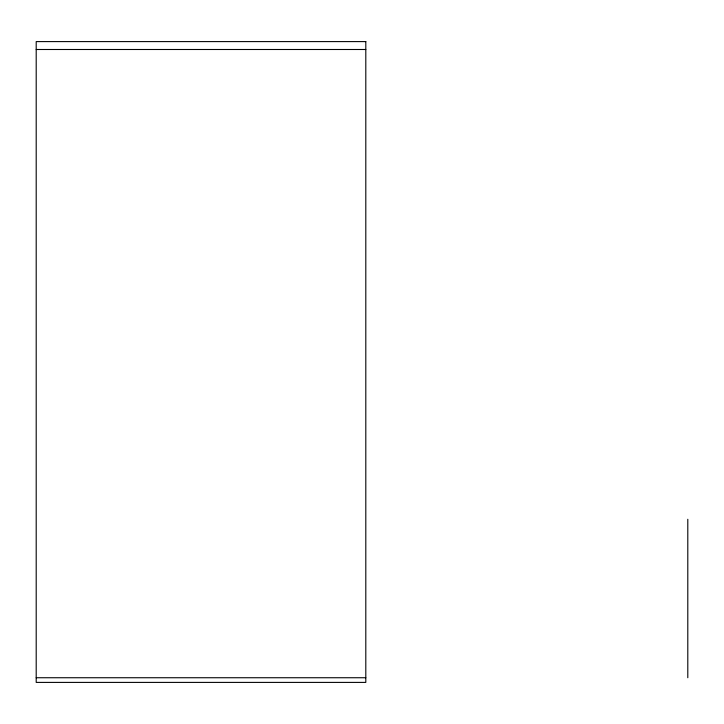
<?xml version="1.0" encoding="UTF-8"?>
<svg xmlns="http://www.w3.org/2000/svg" width="724" height="724" viewBox="0 0 724 724"><rect width="100%" height="100%" fill="white"/><g stroke="black" fill="none" stroke-linecap="round" stroke-linejoin="round"><path stroke-width="1.09" d="M36.2 49.494L365.801 49.494M36.2 677.736L365.801 677.736M687.8 519.271L687.8 677.736M365.801 41.594L36.2 41.594L36.2 682.406L365.801 682.406L365.801 41.594"/></g></svg>
